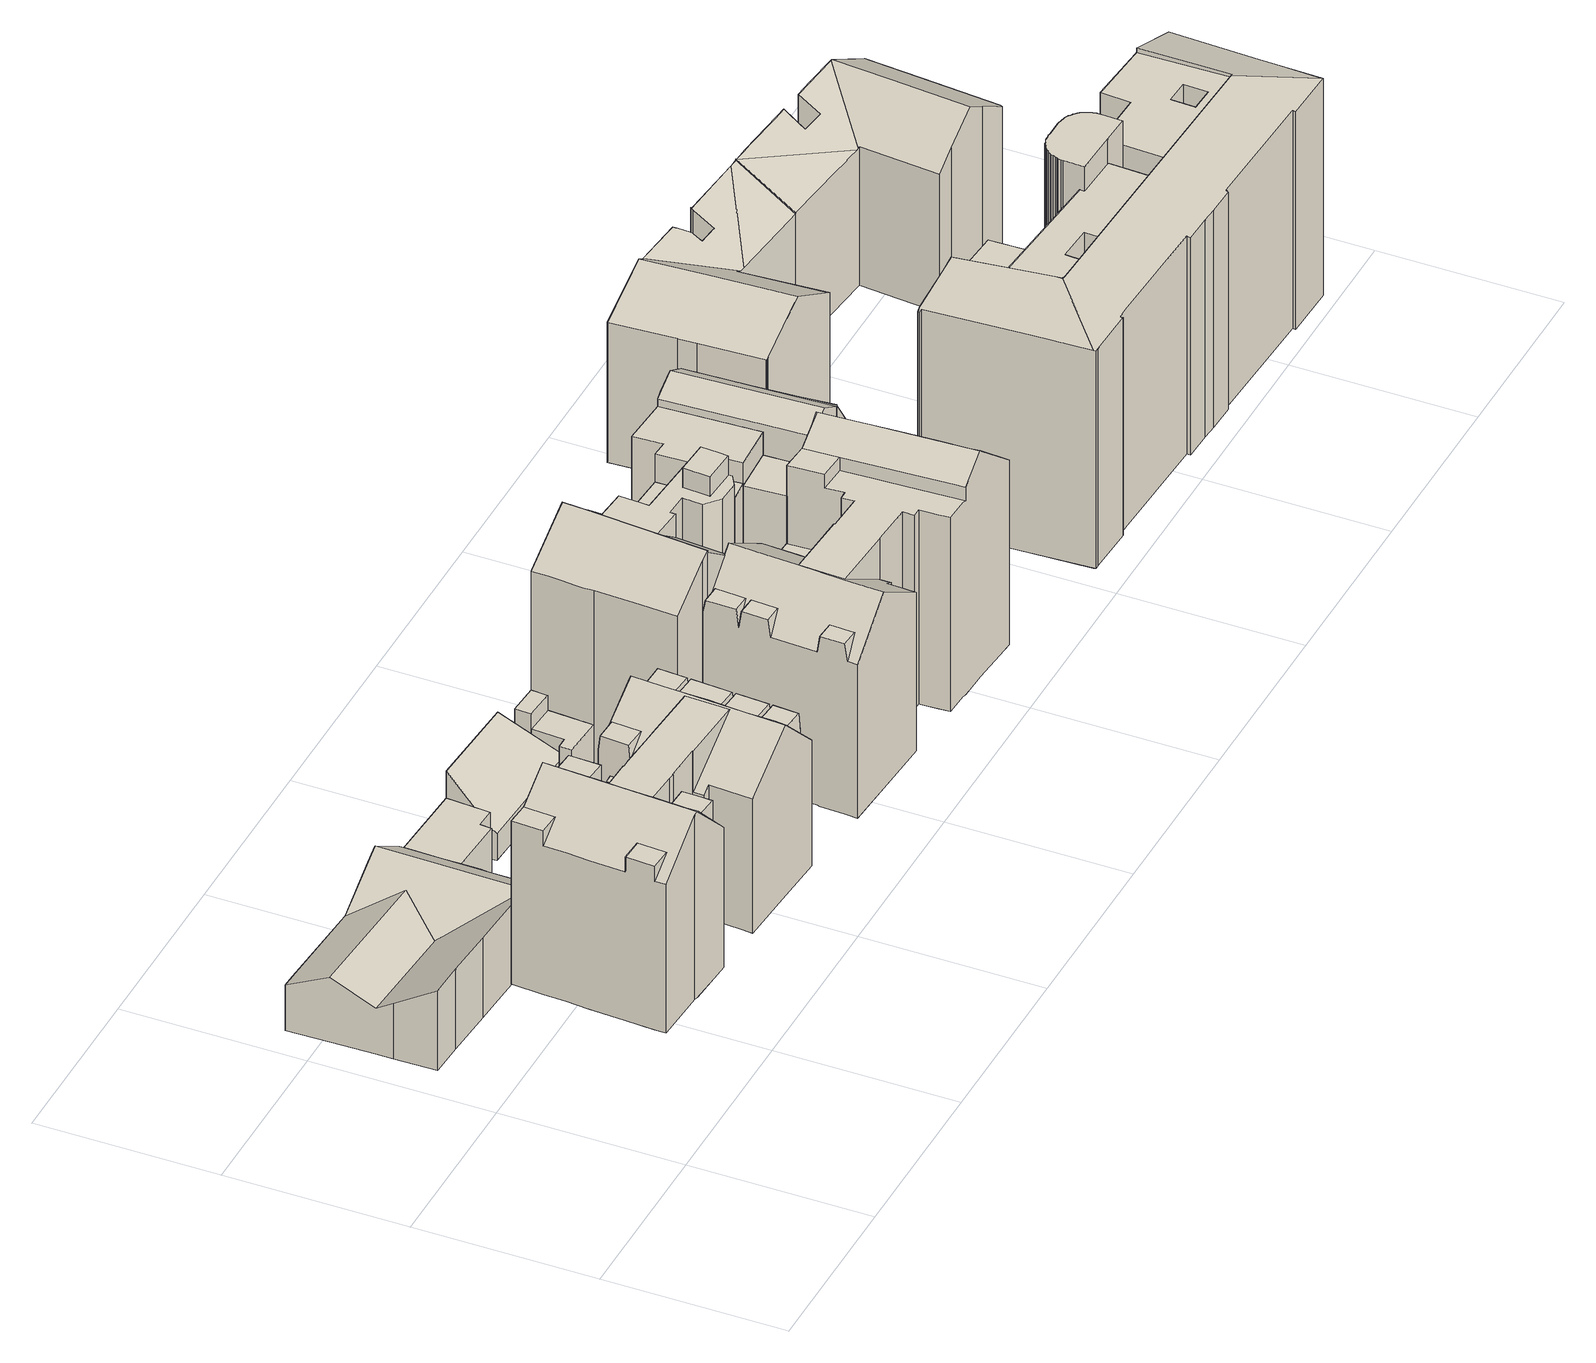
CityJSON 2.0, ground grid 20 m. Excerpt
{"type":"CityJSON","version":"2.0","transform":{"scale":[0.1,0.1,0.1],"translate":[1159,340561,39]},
"CityObjects":{
"building1":{"type":"Building","children":["building1-1","building1-2"]},
"building1-1":{"type":"BuildingPart","attributes":{"measuredHeight":17.29,"roofType":"FLACHDACH","HoeheDach":"61","NiedrigsteTraufeDesGebaeudes":"61","Blattnummer":"102081","HoeheGrund":"43"},"parents":["building1"],"geometry":[{"type":"Solid","lod":"2","boundaries":[[[[0,1,2,3]],[[4,5,6,7]],[[7,6,1,0]],[[6,5,2,1]],[[5,4,3,2]],[[4,7,0,3]]]]}]},
"building1-2":{"type":"BuildingPart","attributes":{"measuredHeight":22.49,"roofType":"SATTELDACH","HoeheDach":"65","NiedrigsteTraufeDesGebaeudes":"58","Blattnummer":"102081","HoeheGrund":"43"},"parents":["building1"],"geometry":[{"type":"Solid","lod":"2","boundaries":[[[[8,9,10,11]],[[12,13,14,15]],[[16,17,18]],[[16,19,20,17]],[[19,21,20]],[[22,23,24,25]],[[26,22,25]],[[23,27,24]],[[28,29,30,31]],[[32,27,28,31]],[[29,33,34,30]],[[35,36,37,38]],[[33,35,38]],[[36,39,40,37]],[[41,42,43,44]],[[39,41,44]],[[42,45,46,43]],[[47,48,49,50]],[[51,52,53,54]],[[55,56,57]],[[58,59,60]],[[61,62,63]],[[40,39,37]],[[64,65,11,10,66,67,68,69,70,71,72,73,74,15,14,75,76,77,78,79,80,81,82]],[[83,84,85,86,87,88,89,90,91,92,93,94,95,21,19,16,18,96,97,98,99,100]],[[53,101,60,59,56,55,102,103,104,63,62,105,106,107,108,109,110,111,112,113,54]],[[49,69,68,50]],[[71,114,72]],[[69,115,70]],[[10,9,66]],[[65,8,11]],[[74,12,15]],[[48,116,115,69,49]],[[117,83,100,118]],[[96,119,97]],[[58,57,56,59]],[[61,120,105,62]],[[98,121,99]],[[122,21,95,123]],[[34,33,30]],[[31,27,32]],[[120,75,14,13,124,125,126,127,106,105]],[[119,96,18,17,20,21,122,128,129,130,131]],[[26,132,133,134,135,136,137,138,139,140,141,142,143,144,145,146,45,42,41,39,36,35,33,29,28,27,23,22]],[[132,26,25,24,27,31,30,33,38,37,39,44,43,46,147,94,93,92,91,90,89,88,87]],[[145,144,143,142,141,140,139,138,137,136,135,134,133,148,149,150,151,117,118,152,153,154,155,156,157,158,159,160,161,162,163,51,54,113,112,111,110,109,108,107,106,127,126,125,124,164,165,166,167,168,169,170,131,130,129,128,122,123,171,172,173,146]],[[52,82,81,80,79,78,77,76,75,120,61,63,104,103,102,55,57,58,60,101,53]],[[115,116,174,175,176,121,98,97,119,177,178,179,180,114,71,70]],[[65,64,162,161,160,159,67,66,9,8]],[[86,85,84,83,117,151,150,149]],[[46,45,146,173,172,147]],[[94,147,172,171,123,95]],[[148,133,132,87,86,149]],[[100,99,121,176,153,152,118]],[[48,47,157,156,155,174,116]],[[154,153,176,175,174,155]],[[177,119,131,170,169,178]],[[179,178,169,168,167,180]],[[167,166,165,73,72,114,180]],[[74,73,165,164,124,13,12]],[[158,157,47,50,68,67,159]],[[163,162,64,82,52,51]]]]}]},
"building2":{"type":"Building","children":["building2-1","building2-2","building2-3","building2-4","building2-5","building2-6","building2-7","building2-8","building2-9","building2-10","building2-11","building2-12","building2-13","building2-14","building2-15","building2-16"]},
"building2-1":{"type":"BuildingPart","attributes":{"measuredHeight":6.99,"roofType":"FLACHDACH","HoeheDach":"49","NiedrigsteTraufeDesGebaeudes":"49","Blattnummer":"102081","HoeheGrund":"42"},"parents":["building2"],"geometry":[{"type":"Solid","lod":"2","boundaries":[[[[181,182,183,184]],[[185,186,187,188]],[[188,187,182,181]],[[187,186,183,182]],[[186,185,184,183]],[[185,188,181,184]]]]}]},
"building2-2":{"type":"BuildingPart","attributes":{"measuredHeight":27.24,"roofType":"FLACHDACH","HoeheDach":"68","NiedrigsteTraufeDesGebaeudes":"68","Blattnummer":"102081","HoeheGrund":"41"},"parents":["building2"],"geometry":[{"type":"Solid","lod":"2","boundaries":[[[[189,190,191,192,193]],[[194,195,196,197,198]],[[198,197,190,189]],[[197,196,191,190]],[[196,195,192,191]],[[195,194,193,192]],[[194,198,189,193]]]]}]},
"building2-3":{"type":"BuildingPart","attributes":{"measuredHeight":22.16,"roofType":"FLACHDACH","HoeheDach":"64","NiedrigsteTraufeDesGebaeudes":"64","Blattnummer":"102081","HoeheGrund":"41"},"parents":["building2"],"geometry":[{"type":"Solid","lod":"2","boundaries":[[[[199,200,201,202,203,204]],[[205,206,207,208,209,210]],[[210,209,200,199]],[[209,208,201,200]],[[208,207,202,201]],[[207,206,203,202]],[[206,205,204,203]],[[205,210,199,204]]]]}]},
"building2-4":{"type":"BuildingPart","attributes":{"measuredHeight":26.01,"roofType":"PULTDACH","HoeheDach":"67","NiedrigsteTraufeDesGebaeudes":"64","Blattnummer":"102081","HoeheGrund":"41"},"parents":["building2"],"geometry":[{"type":"Solid","lod":"2","boundaries":[[[[211,212,213,214]],[[214,213,215,216]],[[216,215,217,218]],[[218,217,219,220]],[[220,219,221,222]],[[222,221,223,224]],[[225,226,227,228,212,211]],[[224,223,229,227,226]],[[226,225,211,214,216,218,220,222,224]],[[228,227,229,223,221,219,217,215,213,212]]]]}]},
"building2-5":{"type":"BuildingPart","attributes":{"measuredHeight":26.11,"roofType":"PULTDACH","HoeheDach":"67","NiedrigsteTraufeDesGebaeudes":"63","Blattnummer":"102081","HoeheGrund":"41"},"parents":["building2"],"geometry":[{"type":"Solid","lod":"2","boundaries":[[[[230,231,232,233]],[[233,232,234,235]],[[236,237,238,239,231,230]],[[237,240,235,234,241,238]],[[240,237,236,230,233,235]],[[239,238,241,234,232,231]]]]}]},
"building2-6":{"type":"BuildingPart","attributes":{"measuredHeight":21.33,"roofType":"FLACHDACH","HoeheDach":"63","NiedrigsteTraufeDesGebaeudes":"63","Blattnummer":"102081","HoeheGrund":"42"},"parents":["building2"],"geometry":[{"type":"Solid","lod":"2","boundaries":[[[[242,243,244,245]],[[246,247,248,249]],[[249,248,242,245]],[[248,247,243,242]],[[247,246,244,243]],[[246,249,245,244]]]]}]},
"building2-7":{"type":"BuildingPart","attributes":{"measuredHeight":21.64,"roofType":"FLACHDACH","HoeheDach":"63","NiedrigsteTraufeDesGebaeudes":"63","Blattnummer":"102081","HoeheGrund":"41"},"parents":["building2"],"geometry":[{"type":"Solid","lod":"2","boundaries":[[[[250,251,252,253]],[[254,255,256,257]],[[257,256,251,250]],[[256,255,252,251]],[[255,254,253,252]],[[254,257,250,253]]]]}]},
"building2-8":{"type":"BuildingPart","attributes":{"measuredHeight":22.01,"roofType":"FLACHDACH","HoeheDach":"63","NiedrigsteTraufeDesGebaeudes":"63","Blattnummer":"102081","HoeheGrund":"41"},"parents":["building2"],"geometry":[{"type":"Solid","lod":"2","boundaries":[[[[258,259,260,261,262,263]],[[264,265,266,267,268,269]],[[269,268,259,258]],[[268,267,260,259]],[[267,266,261,260]],[[266,265,262,261]],[[265,264,263,262]],[[264,269,258,263]]]]}]},
"building2-9":{"type":"BuildingPart","attributes":{"measuredHeight":5.2,"roofType":"FLACHDACH","HoeheDach":"48","NiedrigsteTraufeDesGebaeudes":"48","Blattnummer":"102081","HoeheGrund":"42"},"parents":["building2"],"geometry":[{"type":"Solid","lod":"2","boundaries":[[[[181,184,270,271,272,273]],[[274,275,276,277,278,279]],[[279,278,184,181]],[[278,277,270,184]],[[277,276,271,270]],[[276,275,272,271]],[[275,274,273,272]],[[274,279,181,273]]]]}]},
"building2-10":{"type":"BuildingPart","attributes":{"measuredHeight":25.04,"roofType":"FLACHDACH","HoeheDach":"66","NiedrigsteTraufeDesGebaeudes":"66","Blattnummer":"102081","HoeheGrund":"41"},"parents":["building2"],"geometry":[{"type":"Solid","lod":"2","boundaries":[[[[280,281,282,250,253,252,251,283,284,285,286,287,288,289,290,291,292,293,294,295,296,297,298,299]],[[300,301,302,303,304,305,306,307,308,309,310,311,312,313,314,315,316,317,318,319,320,321,322,323]],[[323,322,281,280]],[[322,321,282,281]],[[321,320,250,282]],[[320,319,253,250]],[[319,318,252,253]],[[318,317,251,252]],[[317,316,283,251]],[[316,315,284,283]],[[315,314,285,284]],[[314,313,286,285]],[[313,312,287,286]],[[312,311,288,287]],[[311,310,289,288]],[[310,309,290,289]],[[309,308,291,290]],[[308,307,292,291]],[[307,306,293,292]],[[306,305,294,293]],[[305,304,295,294]],[[304,303,296,295]],[[303,302,297,296]],[[302,301,298,297]],[[301,300,299,298]],[[300,323,280,299]]]]}]},
"building2-11":{"type":"BuildingPart","attributes":{"measuredHeight":9.63,"roofType":"SATTELDACH","HoeheDach":"52","NiedrigsteTraufeDesGebaeudes":"47","Blattnummer":"102081","HoeheGrund":"43"},"parents":["building2"],"geometry":[{"type":"Solid","lod":"2","boundaries":[[[[324,325,326,327,328,329,330]],[[331,332,333,334]],[[335,336,337,338]],[[338,337,339,340]],[[340,339,341,342]],[[328,343,329]],[[344,330,329]],[[345,327,326,346]],[[347,348,349,350,351,352,353,354,355,356,334,333]],[[357,358,359,360,361,324,330,344,362,363,364,365,336,335]],[[344,329,343,366,367,368,369,370,371,351,350,372,373,362]],[[363,362,373,372,350,349,348,347,374,375]],[[346,376,361,360,359,358,357,335,338,340,342,377,378,331,334,356,355,354,353,352,379,380,381,382,383,384,385,345]],[[378,377,342,341,386,387,332,331]],[[384,383,382,381,369,368,367,366]],[[381,380,379,352,351,371,370,369]],[[376,346,326,325,324,361]],[[343,328,327,345,385,384,366]],[[341,339,337,336,365,364,363,375,386]],[[386,375,374,388,387]],[[387,388,374,347,333,332]]]]}]},
"building2-12":{"type":"BuildingPart","attributes":{"measuredHeight":4.93,"roofType":"PULTDACH","HoeheDach":"48","NiedrigsteTraufeDesGebaeudes":"47","Blattnummer":"102081","HoeheGrund":"43"},"parents":["building2"],"geometry":[{"type":"Solid","lod":"2","boundaries":[[[[389,390,391,392,393,394]],[[123,395,396,397,146,172]],[[123,394,393,395]],[[395,393,392,396]],[[396,392,391,397]],[[397,391,390,146]],[[146,390,389,172]],[[172,389,394,123]]]]}]},
"building2-13":{"type":"BuildingPart","attributes":{"measuredHeight":5.53,"roofType":"FLACHDACH","HoeheDach":"48","NiedrigsteTraufeDesGebaeudes":"48","Blattnummer":"102081","HoeheGrund":"42"},"parents":["building2"],"geometry":[{"type":"Solid","lod":"2","boundaries":[[[[398,399,400,381,352,401]],[[402,403,404,405,406,407]],[[407,406,399,398]],[[406,405,400,399]],[[405,404,381,400]],[[404,403,352,381]],[[403,402,401,352]],[[402,407,398,401]]]]}]},
"building2-14":{"type":"BuildingPart","attributes":{"measuredHeight":8.91,"roofType":"PULTDACH","HoeheDach":"51","NiedrigsteTraufeDesGebaeudes":"46","Blattnummer":"102081","HoeheGrund":"42"},"parents":["building2"],"geometry":[{"type":"Solid","lod":"2","boundaries":[[[[408,409,410,411]],[[412,413,414,415]],[[415,414,416,417]],[[418,408,419,420]],[[421,410,409,422]],[[422,418,420,423,412,415,417,424,421]],[[411,410,421,424,417,416]],[[418,422,409,408]],[[423,420,419,425,413,412]],[[425,419,408,411,416,414,413]]]]}]},
"building2-15":{"type":"BuildingPart","attributes":{"measuredHeight":27.29,"roofType":"SATTELDACH","HoeheDach":"69","NiedrigsteTraufeDesGebaeudes":"67","Blattnummer":"102081","HoeheGrund":"41"},"parents":["building2"],"geometry":[{"type":"Solid","lod":"2","boundaries":[[[[426,427,428,429,430,431]],[[428,432,433,429]],[[434,431,430,435]],[[436,433,432,437]],[[438,439,427,426,431,434]],[[440,437,432,428,427,439]],[[429,433,436,441,435,430]],[[440,439,438,434,435,441,436,437]]]]}]},
"building2-16":{"type":"BuildingPart","attributes":{"measuredHeight":26.05,"roofType":"PULTDACH","HoeheDach":"68","NiedrigsteTraufeDesGebaeudes":"64","Blattnummer":"102081","HoeheGrund":"42"},"parents":["building2"],"geometry":[{"type":"Solid","lod":"2","boundaries":[[[[442,443,444,445]],[[445,444,446,447]],[[448,449,450,451]],[[451,450,452,453]],[[454,455,456,457,458,459,460,461]],[[448,462,447,446,463,449]],[[464,443,442,465,458,457]],[[452,466,454,461,467,453]],[[447,462,448,451,453,467,461,460,459,458,465,442,445]],[[450,449,463,446,444,443,464,457,456,455,454,466,452]]]]}]},
"building3":{"type":"Building","children":["building3-1","building3-2"]},
"building3-1":{"type":"BuildingPart","attributes":{"measuredHeight":27.25,"roofType":"SATTELDACH","HoeheDach":"69","NiedrigsteTraufeDesGebaeudes":"60","Blattnummer":"102081","HoeheGrund":"42"},"parents":["building3"],"geometry":[{"type":"Solid","lod":"2","boundaries":[[[[468,469,470]],[[468,471,472,469]],[[471,473,472]],[[474,475,476]],[[474,477,478,475]],[[477,479,478]],[[480,481,479]],[[480,482,483,481]],[[482,484,485,483]],[[486,487,488,489]],[[490,491,492,493,494,495,496,497,498,499,500,501,502]],[[503,504,505,506]],[[507,508,509,510]],[[511,512,513]],[[514,515,516]],[[517,518,519,520]],[[521,522,523,524]],[[525,526,527,528]],[[529,487,486,530]],[[531,501,500,532]],[[533,498,497,534]],[[515,535,536,537,538,527,526,539,540,541,542,543,544,545,529,530,523,522,546,547,548,549,512,511,516]],[[488,550,502,501,531,551,552,553,554,489]],[[545,544,543,542,555,556,557,558,487,529]],[[559,560,561,562,495,494,555,542,541,540,563]],[[564,470,469,472,473,476,475,478,479,481,483,485,565,566,567,568,569,570,571,572,573,574,575,576]],[[487,558,557,556,555,494,493,492,491,490,502,550,488]],[[577,578,505,504,514,516,511,513,509,508,579,519,518,580,581,582,583,584,585]],[[585,584,583,582,581,580,586,484,482,480,479,477,474,476,473,471,468,470,564]],[[561,560,559,563,587,525,528,588,589,590,591,592,503,506,593,594,595,576,575,574,573,572,571,570,569,568,567,566,565,596,597,598,517,520,599,507,510,600,601,602,603,604,521,524,605,554,553,552,551,531,532,606,533,534,607,562]],[[548,547,546,604,603,602,601,549]],[[591,590,589,537,536,535,515,592]],[[496,495,562,607,534,497]],[[499,498,533,606,532,500]],[[587,563,540,539,526,525]],[[588,528,527,538,537,589]],[[604,546,522,521]],[[605,524,523,530,486,489,554]],[[601,600,510,509,513,512,549]],[[507,599,520,519,579,508]],[[514,504,503,592,515]],[[594,593,506,505,578,577]],[[580,518,517,598,597,586]],[[484,586,597,596,565,485]],[[595,594,577,585,564,576]]]]}]},
"building3-2":{"type":"BuildingPart","attributes":{"measuredHeight":15.3,"roofType":"FLACHDACH","HoeheDach":"57","NiedrigsteTraufeDesGebaeudes":"57","Blattnummer":"102081","HoeheGrund":"42"},"parents":["building3"],"geometry":[{"type":"Solid","lod":"2","boundaries":[[[[608,609,610,611,612,613,614,615]],[[616,617,618,619,620,621,622,623]],[[623,622,609,608]],[[622,621,610,609]],[[621,620,611,610]],[[620,619,612,611]],[[619,618,613,612]],[[618,617,614,613]],[[617,616,615,614]],[[616,623,608,615]]]]}]},
"building4":{"type":"Building","children":["building4-1","building4-2","building4-3"]},
"building4-1":{"type":"BuildingPart","attributes":{"measuredHeight":28.5,"roofType":"PULTDACH","HoeheDach":"70","NiedrigsteTraufeDesGebaeudes":"67","Blattnummer":"102081","HoeheGrund":"41"},"parents":["building4"],"geometry":[{"type":"Solid","lod":"2","boundaries":[[[[624,625,626]],[[627,628,629,630]],[[626,631,632,624]],[[633,634,635,636]],[[636,635,628,627]],[[637,638,639,640]],[[640,639,641,642]],[[642,641,643,644]],[[624,632,645,625]],[[646,647,648,649]],[[649,648,650,651]],[[651,650,652,653]],[[653,652,654,655]],[[655,654,656,657]],[[658,659,660,661]],[[661,660,662,663]],[[664,665,659,658]],[[666,664,658,661,663,667,646,649,651,653,655,657,668,637,640,642,644,669,670,633,636,627,630,671,672,673,674,675,676,677,678,679,680,681]],[[643,641,639,638,682,656,654,652,650,648,647,683,662,660,659,684,685,645,632,686]],[[659,665,687,688,689,690,691,692,684]],[[631,626,625,645,685,675,674,673,672,693]],[[670,669,644,643,686,694,634,633]],[[684,692,677,676,675,685]],[[678,677,692,691,690,679]],[[689,688,681,680,679,690]],[[664,666,681,688,687,665]],[[667,663,662,683,647,646]],[[668,657,656,682,638,637]],[[695,693,672,671,630,629]],[[635,634,694,686,632,631,693,695,629,628]]]]}]},
"building4-2":{"type":"BuildingPart","attributes":{"measuredHeight":30.59,"roofType":"FLACHDACH","HoeheDach":"72","NiedrigsteTraufeDesGebaeudes":"72","Blattnummer":"102081","HoeheGrund":"42"},"parents":["building4"],"geometry":[{"type":"Solid","lod":"2","boundaries":[[[[696,697,698,699]],[[697,700,701,698]],[[700,702,703,701]],[[702,704,705,703]],[[704,706,707,705]],[[706,708,709,707]],[[708,710,711,709]],[[710,712,713,711]],[[712,714,715,713]],[[714,716,717,715]],[[716,718,719,717]],[[718,720,721,719]],[[720,722,723,721]],[[722,724,725,723]],[[724,726,727,725]],[[726,728,729,727]],[[728,730,731,729]],[[730,732,733,731]],[[732,734,735,733]],[[734,736,737,735]],[[736,738,739,737]],[[738,740,741,739]],[[740,742,743,741]],[[742,744,745,743]],[[744,746,747,745]],[[746,748,749,747]],[[748,750,751,749]],[[750,752,753,751]],[[752,754,755,753]],[[754,756,757,755]],[[756,758,759,757]],[[758,760,761,759]],[[761,762,763,764,765,766,767,768,769,770,771,772,773,774,775,699,698,701,703,705,707,709,711,713,715,717,719,721,723,725,727,729,731,733,735,737,739,741,743,745,747,749,751,753,755,757,759]],[[758,756,754,752,750,748,746,744,742,740,738,736,734,732,730,728,726,724,722,720,718,716,714,712,710,708,706,704,702,700,697,696,776,777,778,779,780,781,782,783,784,785,786,787,788,789,760]],[[760,789,762,761]],[[789,788,763,762]],[[788,787,764,763]],[[787,786,765,764]],[[786,785,766,765]],[[785,784,767,766]],[[784,783,768,767]],[[783,782,769,768]],[[782,781,770,769]],[[781,780,771,770]],[[780,779,772,771]],[[779,778,773,772]],[[778,777,774,773]],[[777,776,775,774]],[[776,696,699,775]]]]}]},
"building4-3":{"type":"BuildingPart","attributes":{"measuredHeight":27.93,"roofType":"FLACHDACH","HoeheDach":"69","NiedrigsteTraufeDesGebaeudes":"66","Blattnummer":"102081","HoeheGrund":"41"},"parents":["building4"],"geometry":[{"type":"Solid","lod":"2","boundaries":[[[[790,791,792,793,794,795,796,797]],[[798,795,794,799]],[[799,794,793,800]],[[800,793,792,801]],[[790,802,803,791]],[[804,805,806,807]],[[808,809,805,804]],[[810,811,809,808]],[[807,806,811,810]],[[812,813,814,815]],[[816,817,818,819]],[[820,821,822,823]],[[824,825,821,820]],[[826,827,825,824]],[[823,822,827,826]],[[828,829,830,831]],[[831,830,832,833]],[[833,832,834,835]],[[835,834,836,679]],[[837,838,839,840,841,836,834,832,830,829,842,818,817,839,814,813,843,844,803,802],[805,809,811,806],[821,825,827,822]],[[845,846,675,847,672,848,798,799,800,801,849,850,851,812,815,845,816,819,852,828,831,833,835,679,853,677],[820,823,826,824],[804,807,810,808]],[[846,845,677,840,839,838,837,675]],[[841,840,677,853,679,836]],[[818,842,829,828,852,819]],[[839,817,816,845,815,814]],[[843,813,812,851,850,844]],[[847,675,837,802,790,797,672]],[[850,849,801,792,791,803,844]],[[796,795,798,848,672,797]]]]}]},
"building5":{"type":"Building","children":["building5-1","building5-2"]},
"building5-1":{"type":"BuildingPart","attributes":{"measuredHeight":20.78,"roofType":"SATTELDACH","HoeheDach":"60","NiedrigsteTraufeDesGebaeudes":"56","Blattnummer":"102081","HoeheGrund":"40"},"parents":["building5"],"geometry":[{"type":"Solid","lod":"2","boundaries":[[[[854,855,856,857]],[[858,857,856,859]],[[860,861,862,863]],[[863,862,864,865]],[[865,864,866,867]],[[868,869,870,871]],[[872,873,874,875]],[[875,874,876,877]],[[878,879,880,881]],[[881,880,882,883]],[[884,885,886,887,888,889,890,854,857,858]],[[891,878,881,883,892,868,871,893,887,886,885,884,858,859,894,860,863,865,867,895,872,875,877,896,897,898]],[[899,900,901,898,897,896,877,876]],[[878,891,898,901,902,879]],[[892,883,882,903,869,868]],[[870,904,888,887,893,871]],[[905,873,872,895,867,866]],[[855,861,860,894,859,856]],[[882,880,879,902,901,900,906,903]],[[869,903,906,900,899,889,888,904,870]],[[854,890,889,899,876,874,873,905,866,864,862,861,855]]]]}]},
"building5-2":{"type":"BuildingPart","attributes":{"measuredHeight":20.57,"roofType":"SATTELDACH","HoeheDach":"61","NiedrigsteTraufeDesGebaeudes":"56","Blattnummer":"102081","HoeheGrund":"40"},"parents":["building5"],"geometry":[{"type":"Solid","lod":"2","boundaries":[[[[907,908,909,910]],[[910,909,911,912]],[[912,911,913,914]],[[914,913,915,916]],[[917,918,919,920]],[[921,922,923,924]],[[924,923,925,926]],[[926,925,927,928]],[[929,930,931,932,933,934,935,936,937,938,939,940]],[[933,932,931,930,929,940,941,942,943,907,910,912,914,916,944,945,946,947,917,920,948,949,950,951,952,921,924,926,928,953,954]],[[938,937,936,955,927,925,923,922,956,957,958,959,960,919,918,961]],[[962,961,918,917,947,946,945,963]],[[934,933,954,964]],[[955,964,954,953,928,927]],[[956,922,921,952,951,957]],[[958,957,951,950,949,959]],[[960,959,949,948,920,919]],[[965,966,942,941,940,939]],[[943,942,966,967,908,907]],[[944,916,915,968,963,945]],[[935,934,964,955,936]],[[969,967,966,965,939,938,961,962]],[[968,915,913,911,909,908,967,969,962,963]]]]}]}
},
"vertices":[
[273,208,43],[282,208,43],[282,189,43],[272,189,43],[272,189,216],[282,189,216],[282,208,216],[273,208,216],
[267,93,233],[268,126,233],[242,127,233],[240,95,233],[274,214,233],[275,249,233],[249,251,233],[247,216,233],[360,211,215],[335,213,215],[335,211,198],[362,243,215],[337,244,215],[337,246,198],[449,85,215],[451,113,215],[424,115,215],[423,87,215],[449,83,188],[451,115,188],[451,117,215],[453,153,215],[426,155,215],[424,119,215],[451,115,187],[453,155,188],[453,155,187],[453,157,215],[456,202,215],[429,204,215],[427,159,215],[456,204,188],[456,204,187],[456,206,215],[458,238,215],[431,239,215],[429,208,215],[458,239,194],[451,239,194],[278,129,187],[279,140,187],[271,141,187],[270,129,187],[208,85,36],[208,85,259],[148,88,215],[148,88,36],[150,132,215],[150,132,233],[175,131,233],[173,99,233],[148,100,233],[148,100,215],[180,220,233],[155,221,233],[155,221,215],[266,81,205],[267,93,205],[268,126,205],[269,129,205],[270,129,203],[271,141,203],[235,143,241],[238,191,241],[272,190,205],[273,208,205],[274,214,205],[221,252,261],[219,217,261],[218,193,261],[216,168,261],[215,144,261],[214,129,261],[212,96,261],[212,84,261],[330,126,198],[330,122,198],[328,90,198],[327,78,198],[395,74,242],[396,86,242],[397,118,242],[398,134,242],[400,158,242],[401,182,242],[402,207,242],[404,242,242],[402,242,241],[333,186,198],[398,182,241],[396,134,241],[321,138,192],[320,126,192],[148,90,215],[151,148,215],[152,172,215],[154,196,215],[157,256,233],[157,256,36],[155,221,36],[154,196,36],[152,172,36],[151,148,36],[150,132,36],[148,100,36],[148,90,36],[272,190,241],[271,141,241],[279,140,241],[330,126,36],[320,126,36],[333,186,241],[182,254,233],[321,138,241],[337,246,36],[402,242,36],[275,249,36],[249,251,36],[221,252,36],[182,254,36],[337,244,36],[335,213,36],[335,211,36],[333,186,36],[448,71,188],[448,71,36],[449,83,36],[449,85,36],[451,113,36],[451,115,36],[451,117,36],[453,153,36],[453,155,36],[453,157,36],[456,202,36],[456,204,36],[456,206,36],[458,238,36],[458,239,36],[436,240,210],[395,74,36],[327,78,36],[328,90,36],[330,122,36],[321,138,36],[321,139,36],[320,139,36],[279,141,36],[279,140,36],[278,129,36],[270,129,36],[269,129,36],[268,126,36],[267,93,36],[266,81,36],[212,84,36],[274,214,36],[273,208,36],[272,190,36],[272,189,36],[273,189,36],[282,189,36],[323,186,36],[404,242,36],[436,240,36],[451,239,36],[279,141,241],[320,139,241],[321,139,241],[323,186,241],[282,189,241],[273,189,241],[272,189,241],
[476,380,33],[477,398,33],[511,396,33],[510,378,33],[510,378,103],[511,396,103],[477,398,103],[476,380,103],
[702,285,21],[701,274,21],[663,276,21],[665,306,21],[703,304,21],[703,304,293],[665,306,293],[663,276,293],[701,274,293],[702,285,293],
[702,285,24],[723,286,24],[724,269,24],[701,267,24],[701,270,24],[701,274,24],[701,274,245],[701,270,245],[701,267,245],[724,269,245],[723,286,245],[702,285,245],
[822,379,24],[822,379,281],[840,378,253],[840,378,24],[847,258,252],[847,258,24],[846,258,253],[846,258,24],[847,227,254],[847,227,24],[848,218,254],[848,218,24],[848,217,254],[848,217,24],[827,255,24],[829,218,24],[829,218,284],[827,255,283],[829,218,283],
[563,233,23],[563,233,284],[568,298,284],[568,298,23],[623,294,242],[623,294,23],[619,230,23],[620,230,23],[620,230,241],[619,230,241],[620,245,23],[620,245,241],
[777,272,28],[779,221,28],[727,224,28],[724,269,28],[727,224,242],[779,221,242],[777,272,242],[724,269,242],
[627,356,20],[702,352,20],[703,318,20],[625,323,20],[625,323,236],[703,318,236],[702,352,236],[627,356,236],
[627,356,21],[573,360,21],[575,392,21],[602,391,21],[604,391,21],[628,389,21],[628,389,242],[604,391,242],[602,391,242],[575,392,242],[573,360,242],[627,356,242],
[507,328,33],[462,331,33],[462,344,33],[474,344,33],[474,344,85],[462,344,85],[462,331,85],[507,328,85],[510,378,85],[476,380,85],
[623,294,20],[568,298,20],[573,360,20],[720,351,20],[718,384,20],[772,381,20],[777,272,20],[724,269,20],[723,286,20],[702,285,20],[703,304,20],[665,306,20],[663,276,20],[701,274,20],[701,270,20],[688,262,20],[664,263,20],[648,277,20],[649,299,20],[623,300,20],[623,300,270],[649,299,270],[648,277,270],[664,263,270],[688,262,270],[701,270,270],[701,274,270],[663,276,270],[665,306,270],[703,304,270],[702,285,270],[723,286,270],[724,269,270],[777,272,270],[772,381,270],[718,384,270],[720,351,270],[702,352,270],[703,318,270],[625,323,270],[627,356,270],[573,360,270],[568,298,270],[623,294,270],
[275,249,111],[337,246,111],[402,242,111],[404,283,83],[248,292,83],[248,282,90],[247,251,111],[1,424,35],[1,424,90],[16,423,90],[16,423,35],[98,259,35],[98,259,131],[42,262,132],[42,262,35],[4,264,131],[4,264,35],[3,310,102],[3,310,35],[248,292,90],[247,251,90],[404,283,35],[402,242,35],[125,417,90],[173,415,122],[187,414,132],[188,414,132],[238,411,98],[238,411,35],[188,414,35],[187,414,35],[173,415,35],[125,417,35],[123,258,35],[157,256,35],[185,254,35],[247,251,35],[275,249,35],[185,254,132],[185,254,131],[157,256,131],[123,258,131],[236,293,98],[236,316,98],[237,325,98],[237,350,98],[237,364,98],[238,402,98],[187,367,132],[186,319,132],[159,368,113],[124,322,90],[337,246,35],[3,329,35],[2,377,35],[238,402,35],[237,364,35],[237,350,35],[237,325,35],[236,316,35],[236,293,35],[248,292,35],[3,329,90],[2,377,113],[124,370,113],
[436,240,85],[458,239,85],[502,237,85],[504,278,78],[404,283,78],[402,242,85],[404,283,36],[504,278,36],[502,237,36],
[333,358,35],[311,359,35],[310,346,35],[336,406,35],[336,406,90],[238,411,90],[237,350,90],[310,346,90],[311,359,90],[333,358,90],
[474,344,66],[476,380,66],[477,398,66],[442,400,123],[333,351,34],[333,351,66],[333,358,72],[333,358,34],[336,406,123],[336,406,34],[474,344,34],[462,344,66],[462,344,34],[477,398,34],[476,380,34],[439,346,34],[442,400,34],[439,346,66],
[777,272,279],[779,221,279],[806,220,295],[799,380,295],[778,381,283],[772,381,279],[829,218,282],[822,379,282],[772,381,22],[778,381,22],[822,379,22],[829,218,22],[777,272,22],[779,221,22],[806,220,22],[799,380,22],
[561,393,27],[561,393,279],[575,392,287],[575,392,27],[573,360,287],[573,360,27],[563,233,27],[563,233,287],[553,234,281],[553,234,27],[502,237,248],[502,237,27],[507,328,247],[507,339,247],[510,378,247],[511,396,246],[511,396,27],[510,378,27],[507,339,27],[507,328,27],[568,298,27],[568,298,287],[512,396,247],[512,396,27],[504,278,248],[504,278,27],
[566,79,234],[545,80,234],[545,77,214],[567,106,234],[546,107,234],[547,110,214],[570,162,234],[550,163,234],[549,160,214],[572,191,234],[551,192,234],[551,195,214],[572,197,234],[552,198,234],[574,230,234],[553,231,234],[557,234,218],[553,234,218],[729,185,279],[760,183,279],[758,222,279],[727,224,279],[791,182,302],[793,146,302],[796,96,302],[797,63,302],[798,52,302],[856,48,252],[854,99,252],[849,189,252],[849,191,252],[848,212,252],[848,217,252],[829,218,269],[789,221,302],[677,91,29],[677,91,214],[667,91,220],[667,91,29],[671,167,29],[671,167,220],[681,166,214],[681,166,29],[607,157,263],[680,153,263],[680,153,214],[677,103,214],[677,103,263],[605,107,263],[620,230,29],[620,230,257],[675,227,220],[675,227,29],[721,164,29],[721,164,263],[730,164,263],[730,164,29],[734,88,29],[734,88,263],[725,88,263],[725,88,29],[760,183,263],[729,185,263],[829,218,29],[848,217,29],[849,191,29],[849,189,29],[678,103,263],[724,101,263],[725,101,263],[725,100,263],[735,67,263],[736,55,263],[763,54,263],[766,53,263],[766,65,263],[764,98,263],[762,148,263],[722,150,263],[721,150,263],[681,152,263],[680,152,263],[779,221,294],[789,221,29],[779,221,29],[758,222,29],[727,224,29],[766,53,279],[766,65,279],[764,98,279],[762,148,279],[763,54,29],[766,53,29],[798,52,29],[856,48,29],[736,55,29],[544,66,214],[553,234,29],[553,231,29],[552,198,29],[551,195,29],[551,192,29],[550,163,29],[549,160,29],[547,110,29],[546,107,29],[545,80,29],[545,77,29],[544,66,29],[665,59,220],[666,71,220],[673,188,220],[607,231,266],[605,192,266],[603,157,266],[600,107,266],[598,74,266],[598,63,266],[563,233,223],[735,67,29],[725,100,29],[725,101,29],[724,101,29],[678,103,29],[677,103,29],[666,71,29],[665,59,29],[598,63,29],[557,234,29],[563,233,29],[607,231,29],[673,188,29],[680,153,29],[680,152,29],[681,152,29],[721,150,29],[722,150,29],[729,185,29],[848,212,29],[854,99,29],
[675,227,32],[727,224,32],[730,164,32],[721,164,32],[722,150,32],[680,152,32],[681,166,32],[671,167,32],[671,167,185],[681,166,185],[680,152,185],[722,150,185],[721,164,185],[730,164,185],[727,224,185],[675,227,185],
[1076,92,284],[1077,92,284],[1076,97,284],[996,208,22],[996,208,284],[1002,209,286],[1002,209,22],[1076,97,306],[1076,92,306],[1000,206,22],[1000,206,285],[996,206,284],[996,206,22],[1068,27,22],[1068,27,285],[1068,24,285],[1068,24,22],[1015,26,284],[1015,26,22],[1010,26,284],[1010,26,22],[1077,92,306],[1294,18,22],[1294,18,285],[1293,15,284],[1293,15,22],[1261,16,284],[1261,16,22],[1244,17,284],[1244,17,22],[1212,18,284],[1212,18,22],[1212,22,285],[1212,22,22],[1496,7,22],[1496,7,284],[1436,9,284],[1436,9,22],[1436,12,285],[1436,12,22],[1496,9,22],[1496,9,284],[1498,76,22],[1435,12,22],[1080,27,22],[1009,28,22],[1006,94,22],[1048,205,22],[1065,204,22],[1076,97,22],[1077,92,22],[1077,91,22],[1438,78,22],[1440,78,22],[1439,117,22],[1438,178,22],[1442,177,22],[1502,173,22],[1080,27,285],[1435,12,285],[1438,78,305],[1077,91,305],[1009,28,285],[1498,76,284],[1502,173,284],[1442,177,306],[1438,178,307],[1439,117,306],[1440,78,305],[1065,204,304],[1006,94,285],[1048,205,299],
[1228,178,331],[1230,179,331],[1230,179,25],[1228,178,25],[1232,180,331],[1232,180,25],[1234,182,331],[1234,182,25],[1236,182,331],[1236,182,25],[1238,183,331],[1238,183,25],[1240,184,331],[1240,184,25],[1243,184,331],[1243,184,25],[1245,184,331],[1245,184,25],[1248,185,331],[1248,185,25],[1250,184,331],[1250,184,25],[1268,184,331],[1268,184,25],[1271,184,331],[1271,184,25],[1273,183,331],[1273,183,25],[1275,183,331],[1275,183,25],[1278,182,331],[1278,182,25],[1280,182,331],[1280,182,25],[1282,181,331],[1282,181,25],[1284,180,331],[1284,180,25],[1286,178,331],[1286,178,25],[1288,177,331],[1288,177,25],[1290,175,331],[1290,175,25],[1291,174,331],[1291,174,25],[1293,172,331],[1293,172,25],[1294,170,331],[1294,170,25],[1295,168,331],[1295,168,25],[1296,166,331],[1296,166,25],[1297,164,331],[1297,164,25],[1298,161,331],[1298,161,25],[1298,159,331],[1298,159,25],[1299,157,331],[1299,157,25],[1299,154,331],[1299,154,25],[1299,152,331],[1299,152,25],[1298,129,25],[1266,130,25],[1216,132,25],[1217,155,25],[1217,157,25],[1217,160,25],[1218,162,25],[1219,164,25],[1220,167,25],[1220,169,25],[1222,171,25],[1223,173,25],[1225,174,25],[1226,176,25],[1226,176,331],[1225,174,331],[1223,173,331],[1222,171,331],[1220,169,331],[1220,167,331],[1219,164,331],[1218,162,331],[1217,160,331],[1217,157,331],[1217,155,331],[1216,132,331],[1266,130,331],[1298,129,331],
[1071,148,275],[1216,137,275],[1217,155,275],[1140,158,275],[1139,197,275],[1139,199,275],[1106,201,275],[1065,204,275],[1139,199,22],[1139,197,22],[1140,158,22],[1217,155,22],[1071,148,302],[1216,137,302],[1116,107,22],[1116,107,302],[1115,90,302],[1115,90,22],[1156,105,22],[1156,105,302],[1155,89,22],[1155,89,302],[1266,130,22],[1266,130,302],[1264,84,302],[1264,84,22],[1296,83,22],[1296,83,302],[1298,129,302],[1298,129,22],[1383,117,22],[1383,117,302],[1382,90,302],[1382,90,22],[1410,116,22],[1410,116,302],[1409,89,22],[1409,89,302],[1299,152,22],[1299,152,302],[1363,150,302],[1363,150,22],[1365,183,302],[1365,183,22],[1436,178,302],[1436,178,22],[1438,178,302],[1077,91,302],[1214,86,302],[1294,83,302],[1440,78,302],[1439,121,302],[1298,131,302],[1217,132,302],[1216,132,302],[1294,83,22],[1214,86,22],[1071,148,22],[1106,201,22],[1216,137,22],[1216,132,22],[1217,132,22],[1298,131,22],[1439,121,22],
[1341,429,172],[1230,506,213],[1230,507,213],[1224,441,173],[1224,441,6],[1230,507,6],[1248,505,6],[1248,505,213],[1309,499,213],[1309,499,6],[1322,498,213],[1322,498,6],[1319,474,198],[1319,474,6],[1361,339,6],[1361,339,189],[1337,340,173],[1337,340,6],[1347,471,6],[1347,471,198],[1349,495,213],[1349,495,6],[1372,493,213],[1372,493,6],[1463,334,6],[1463,334,172],[1462,331,172],[1462,331,6],[1423,334,198],[1423,334,6],[1341,429,6],[1342,429,6],[1343,429,6],[1345,429,6],[1345,429,173],[1343,429,172],[1342,429,172],[1471,420,6],[1399,336,6],[1345,428,6],[1230,506,6],[1346,471,6],[1412,489,6],[1413,489,6],[1477,483,6],[1412,489,213],[1413,489,213],[1477,483,172],[1471,420,172],[1399,336,213],[1345,428,173],[1346,471,198],[1407,424,213],
[993,365,11],[993,365,182],[991,365,180],[991,365,11],[991,366,180],[991,366,11],[987,437,180],[987,437,11],[986,457,180],[986,457,11],[1108,518,11],[1108,518,212],[1110,515,210],[1110,515,11],[1140,489,11],[1140,489,197],[1142,512,210],[1142,512,11],[1143,515,212],[1143,515,11],[1145,514,212],[1145,514,11],[1118,450,11],[1120,450,11],[1123,450,11],[1212,442,11],[1224,441,11],[1224,441,172],[1212,442,172],[1123,450,173],[1120,450,173],[1118,450,173],[1111,451,177],[1111,451,11],[1111,449,11],[1116,356,11],[1051,360,11],[986,458,11],[982,530,11],[1042,524,11],[1050,523,11],[1117,504,11],[1118,502,11],[1117,497,11],[1117,491,11],[1118,491,11],[1220,507,11],[1230,507,11],[1220,507,212],[1118,491,197],[1117,491,197],[1117,497,200],[1118,502,203],[1117,504,204],[1050,523,212],[1042,524,217],[982,530,180],[1230,507,212],[1111,449,177],[1116,356,178],[1051,360,217],[986,458,180],[1046,453,217]
]}
